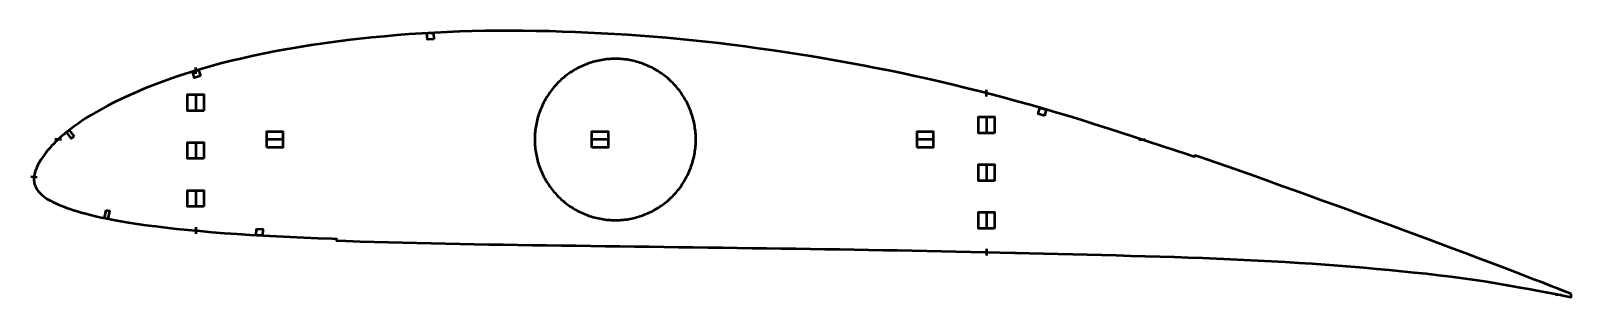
# Model space of a CAD drawing. Header units: metres. Extents: x -3 to 951, y 2 to 167.
import ezdxf

# ---------------------------------------------------------------- set-up
doc = ezdxf.new("R2010")
doc.units = ezdxf.units.M
doc.layers.add('Layer', color=1, linetype='Continuous', lineweight=50)

msp = doc.modelspace()

# ---------------------------------------------------------------- linework, layer by layer
at = {"layer": 'Layer'}
for p, q in [((98.82, 140.65), (98.82, 144.65)), ((358.82, 149.95), (358.82, 150.45)), ((98.82, 128.35), (98.82, 117.35)), ((588.82, 126.69), (588.82, 130.69)), ((588.82, 114.49), (588.82, 103.49)), ((15.59, 100), (11.59, 100)), ((98.82, 98.63), (98.82, 87.63)), ((153.4, 100), (142.4, 100)), ((308.91, 100), (308.41, 100)), ((354.88, 100), (343.88, 100)), ((408.72, 100), (409.22, 100)), ((556.36, 100), (545.36, 100)), ((683.17, 100), (687.17, 100)), ((0.64, 76.48), (-3.35, 76.79)), ((588.82, 84.95), (588.82, 73.95)), ((98.82, 68.92), (98.82, 57.92)), ((358.82, 50.05), (358.82, 49.55)), ((588.82, 55.4), (588.82, 44.4)), ((98.82, 45.61), (98.82, 41.61)), ((588.82, 32.21), (588.82, 28.21)), ((605.44, 29.95), (609.43, 29.64)), ((876.79, 32.79), (876.6, 32.33)), ((872.2, 16.12), (872.12, 15.63)), ((911.78, 10.28), (911.7, 9.79)), ((914.22, 18.66), (914.03, 18.2)), ((932.92, 11.51), (932.71, 11.06)), ((931.46, 6.73), (931.38, 6.24)), ((941.29, 4.1), (945.28, 3.8))]:
    msp.add_line(p, q, dxfattribs=at)
for points in [[(951.11, 4.36), (948.27, 5.52), (943.69, 7.29), (938.73, 9.25), (933.32, 11.36), (927.41, 13.61), (921.06, 16.04), (914.34, 18.61), (907.3, 21.3), (900.06, 24.06), (892.76, 26.81), (885.38, 29.54), (877.91, 32.36), (870.36, 35.23), (862.67, 38.09), (854.86, 40.98), (846.91, 43.88), (838.81, 46.85), (830.59, 49.87), (822.26, 52.91), (813.88, 55.97), (805.48, 59.03), (797.07, 62.1), (788.66, 65.15), (780.25, 68.18), (771.85, 71.2), (763.47, 74.21), (755.11, 77.19), (746.79, 80.13), (738.49, 83.04), (730.2, 85.93), (721.92, 88.79), (717.82, 90.19), (717.48, 89.19), (713.33, 90.61), (705.1, 93.4), (696.87, 96.15), (688.66, 98.86), (680.44, 101.54), (672.23, 104.2), (664.03, 106.82), (655.89, 109.39), (647.81, 111.91), (639.78, 114.37), (631.79, 116.77), (623.82, 119.1), (615.86, 121.37), (607.91, 123.59), (599.97, 125.75), (592.05, 127.85), (584.13, 129.89), (576.2, 131.88), (568.25, 133.8), (560.29, 135.68), (552.32, 137.5), (544.33, 139.26), (536.32, 140.98), (528.31, 142.64), (520.28, 144.25), (512.23, 145.8), (504.15, 147.3), (496.05, 148.76), (487.93, 150.17), (479.81, 151.53), (471.68, 152.83), (463.56, 154.09), (455.43, 155.29), (447.32, 156.44), (439.21, 157.53), (431.11, 158.57), (423, 159.55), (414.91, 160.47), (406.81, 161.33), (398.72, 162.14), (390.63, 162.88), (382.54, 163.57), (374.45, 164.2), (366.36, 164.77), (358.26, 165.28), (350.16, 165.74), (342.07, 166.14), (333.99, 166.48), (325.92, 166.76), (317.86, 166.98), (309.81, 167.14), (301.79, 167.25), (293.8, 167.29), (285.86, 167.28), (277.97, 167.19), (270.13, 167.04), (262.31, 166.8), (254.5, 166.49), (246.7, 166.1), (238.91, 165.65), (231.15, 165.13), (223.41, 164.54), (215.71, 163.87), (208.04, 163.14), (200.41, 162.34), (192.84, 161.46), (185.31, 160.51), (177.84, 159.48), (170.43, 158.39), (163.09, 157.21), (155.8, 155.94), (148.56, 154.61), (141.41, 153.22), (134.4, 151.77), (127.52, 150.26), (120.78, 148.67), (114.18, 147.01), (107.72, 145.26), (101.38, 143.44), (95.18, 141.54), (89.14, 139.59), (83.26, 137.58), (77.57, 135.51), (72.06, 133.41), (66.78, 131.29), (61.73, 129.17), (56.95, 127.06), (52.43, 124.97), (48.2, 122.9), (44.23, 120.86), (40.51, 118.85), (37.05, 116.89), (33.83, 114.98), (30.85, 113.13), (28.08, 111.33), (25.52, 109.59), (23.16, 107.9), (20.98, 106.25), (18.95, 104.65), (17.07, 103.09), (15.33, 101.58), (13.72, 100.12), (12.22, 98.71), (10.83, 97.33), (9.55, 95.99), (8.36, 94.68), (7.26, 93.41), (6.24, 92.17), (5.3, 90.96), (4.43, 89.78), (3.62, 88.61), (2.87, 87.48), (2.19, 86.41), (1.59, 85.35), (1.04, 84.28), (0.53, 83.22), (0.08, 82.23), (-0.29, 81.27), (-0.61, 80.3), (-0.87, 79.33), (-1.08, 78.4), (-1.25, 77.49), (-1.36, 76.58), (-1.41, 75.73), (-1.42, 74.88), (-1.35, 74.02), (-1.2, 73.15), (-0.98, 72.28), (-0.68, 71.4), (-0.3, 70.54), (0.15, 69.68), (0.69, 68.84), (1.31, 68.01), (2.01, 67.19), (2.79, 66.39), (3.65, 65.6), (4.58, 64.83), (5.59, 64.08), (6.68, 63.35), (7.86, 62.63), (9.13, 61.93), (10.5, 61.23), (11.96, 60.54), (13.51, 59.84), (15.18, 59.14), (16.95, 58.43), (18.84, 57.72), (20.85, 57), (23.02, 56.28), (25.36, 55.56), (27.89, 54.83), (30.61, 54.09), (33.55, 53.32), (36.73, 52.55), (40.17, 51.76), (43.9, 50.98), (47.95, 50.2), (52.36, 49.42), (57.16, 48.64), (62.35, 47.84), (67.92, 47.05), (73.88, 46.27), (80.23, 45.51), (86.94, 44.78), (94, 44.07), (101.34, 43.37), (108.89, 42.7), (116.59, 42.06), (124.42, 41.49), (132.4, 40.98), (140.55, 40.52), (148.85, 40.09), (157.27, 39.68), (165.8, 39.31), (174.43, 38.96), (183.16, 38.63), (186.08, 38.52), (186.04, 37.47), (191.88, 37.25), (200.65, 36.93), (209.42, 36.65), (218.2, 36.39), (227.04, 36.16), (235.91, 35.94), (244.8, 35.73), (253.68, 35.53), (262.55, 35.35), (271.43, 35.2), (280.36, 35.06), (289.34, 34.94), (298.33, 34.8), (307.34, 34.66), (316.36, 34.53), (325.4, 34.41), (334.47, 34.29), (343.54, 34.17), (352.62, 34.04), (361.69, 33.91), (370.77, 33.77), (379.84, 33.64), (388.9, 33.52), (397.98, 33.4), (407.05, 33.28), (416.13, 33.16), (425.2, 33.03), (434.28, 32.9), (443.35, 32.77), (452.42, 32.66), (461.49, 32.54), (470.55, 32.43), (479.6, 32.3), (488.65, 32.17), (497.69, 32.03), (506.73, 31.88), (515.76, 31.73), (524.77, 31.57), (533.78, 31.4), (542.79, 31.21), (551.82, 31.01), (560.87, 30.81), (569.92, 30.61), (578.98, 30.42), (588.04, 30.23), (597.09, 30.03), (606.14, 29.82), (615.18, 29.61), (624.23, 29.4), (633.26, 29.19), (642.28, 28.98), (651.28, 28.76), (660.26, 28.53), (669.24, 28.28), (678.23, 28.03), (687.2, 27.77), (696.14, 27.51), (705.01, 27.24), (713.81, 26.95), (722.58, 26.63), (731.31, 26.3), (739.96, 25.96), (748.51, 25.57), (757.02, 25.14), (765.51, 24.67), (773.96, 24.18), (782.34, 23.7), (790.56, 23.22), (798.62, 22.65), (806.64, 22), (814.67, 21.34), (822.62, 20.7), (830.46, 20.01), (838.25, 19.24), (846.03, 18.46), (853.73, 17.73), (861.32, 16.95), (868.86, 16.05), (876.46, 15.07), (884.01, 14.1), (891.37, 13.12), (898.57, 12), (905.72, 10.82), (912.75, 9.61), (919.53, 8.43), (925.99, 7.26), (932.1, 6.1), (937.83, 5.02), (943.16, 3.98), (948.06, 3), (951.09, 2.36)], [(408.72, 100), (408.71, 101.05), (408.68, 102.1), (408.62, 103.15), (408.55, 104.19), (408.45, 105.24), (408.33, 106.28), (408.18, 107.32), (408.02, 108.36), (407.83, 109.39), (407.63, 110.42), (407.4, 111.44), (407.15, 112.46), (406.87, 113.48), (406.58, 114.49), (406.26, 115.49), (405.93, 116.48), (405.57, 117.47), (405.2, 118.45), (404.8, 119.42), (404.38, 120.38), (403.94, 121.34), (403.48, 122.28), (403.01, 123.22), (402.51, 124.14), (401.99, 125.05), (401.46, 125.96), (400.9, 126.85), (400.33, 127.73), (399.74, 128.59), (399.13, 129.45), (398.5, 130.29), (397.86, 131.12), (397.2, 131.93), (396.52, 132.73), (395.82, 133.52), (395.11, 134.29), (394.38, 135.04), (393.64, 135.78), (392.88, 136.51), (392.11, 137.22), (391.32, 137.91), (390.51, 138.58), (389.7, 139.24), (388.87, 139.88), (388.02, 140.51), (387.17, 141.11), (386.3, 141.7), (385.42, 142.27), (384.52, 142.82), (383.62, 143.35), (382.7, 143.86), (381.78, 144.35), (380.84, 144.83), (379.89, 145.28), (378.94, 145.71), (377.98, 146.13), (377, 146.52), (376.02, 146.89), (375.03, 147.24), (374.04, 147.57), (373.04, 147.88), (372.03, 148.17), (371.01, 148.44), (369.99, 148.69), (368.97, 148.91), (367.94, 149.11), (366.91, 149.29), (365.87, 149.45), (364.83, 149.59), (363.79, 149.71), (362.74, 149.8), (361.7, 149.87), (360.65, 149.92), (359.6, 149.95), (358.55, 149.95), (357.5, 149.94), (356.46, 149.9), (355.41, 149.84), (354.36, 149.76), (353.32, 149.65), (352.28, 149.52), (351.24, 149.38), (350.21, 149.21), (349.18, 149.01), (348.15, 148.8), (347.13, 148.57), (346.11, 148.31), (345.1, 148.03), (344.09, 147.73), (343.09, 147.41), (342.1, 147.07), (341.12, 146.71), (340.14, 146.33), (339.17, 145.92), (338.21, 145.5), (337.26, 145.06), (336.32, 144.59), (335.39, 144.11), (334.47, 143.61), (333.56, 143.09), (332.66, 142.55), (331.77, 141.99), (330.9, 141.41), (330.03, 140.81), (329.18, 140.2), (328.35, 139.57), (327.52, 138.92), (326.71, 138.25), (325.92, 137.57), (325.14, 136.87), (324.37, 136.15), (323.62, 135.42), (322.88, 134.67), (322.16, 133.9), (321.46, 133.13), (320.77, 132.33), (320.1, 131.53), (319.45, 130.7), (318.81, 129.87), (318.19, 129.02), (317.59, 128.16), (317.01, 127.29), (316.45, 126.4), (315.9, 125.51), (315.38, 124.6), (314.87, 123.68), (314.38, 122.75), (313.92, 121.81), (313.47, 120.86), (313.04, 119.9), (312.63, 118.93), (312.24, 117.96), (311.88, 116.98), (311.53, 115.99), (311.21, 114.99), (310.9, 113.98), (310.62, 112.97), (310.36, 111.96), (310.12, 110.93), (309.9, 109.91), (309.7, 108.88), (309.53, 107.84), (309.37, 106.8), (309.24, 105.76), (309.13, 104.72), (309.04, 103.67), (308.98, 102.62), (308.93, 101.57), (308.91, 100.52), (308.91, 99.48), (308.93, 98.43), (308.98, 97.38), (309.04, 96.33), (309.13, 95.28), (309.24, 94.24), (309.37, 93.2), (309.53, 92.16), (309.7, 91.12), (309.9, 90.09), (310.12, 89.07), (310.36, 88.04), (310.62, 87.03), (310.9, 86.02), (311.21, 85.01), (311.53, 84.01), (311.88, 83.02), (312.24, 82.04), (312.63, 81.07), (313.04, 80.1), (313.47, 79.14), (313.92, 78.19), (314.38, 77.25), (314.87, 76.32), (315.38, 75.4), (315.9, 74.49), (316.45, 73.6), (317.01, 72.71), (317.59, 71.84), (318.19, 70.98), (318.81, 70.13), (319.45, 69.3), (320.1, 68.47), (320.77, 67.67), (321.46, 66.87), (322.16, 66.1), (322.88, 65.33), (323.62, 64.58), (324.37, 63.85), (325.14, 63.13), (325.92, 62.43), (326.71, 61.75), (327.52, 61.08), (328.35, 60.43), (329.18, 59.8), (330.03, 59.19), (330.9, 58.59), (331.77, 58.01), (332.66, 57.45), (333.56, 56.91), (334.47, 56.39), (335.39, 55.89), (336.32, 55.41), (337.26, 54.94), (338.21, 54.5), (339.17, 54.08), (340.14, 53.67), (341.12, 53.29), (342.1, 52.93), (343.09, 52.59), (344.09, 52.27), (345.1, 51.97), (346.11, 51.69), (347.13, 51.43), (348.15, 51.2), (349.18, 50.99), (350.21, 50.79), (351.24, 50.62), (352.28, 50.48), (353.32, 50.35), (354.36, 50.24), (355.41, 50.16), (356.46, 50.1), (357.5, 50.06), (358.55, 50.05), (359.6, 50.05), (360.65, 50.08), (361.7, 50.13), (362.74, 50.2), (363.79, 50.29), (364.83, 50.41), (365.87, 50.55), (366.91, 50.71), (367.94, 50.89), (368.97, 51.09), (369.99, 51.31), (371.01, 51.56), (372.03, 51.83), (373.04, 52.12), (374.04, 52.43), (375.03, 52.76), (376.02, 53.11), (377, 53.48), (377.98, 53.87), (378.94, 54.29), (379.89, 54.72), (380.84, 55.17), (381.78, 55.65), (382.7, 56.14), (383.62, 56.65), (384.52, 57.18), (385.42, 57.73), (386.3, 58.3), (387.17, 58.89), (388.02, 59.49), (388.87, 60.12), (389.7, 60.76), (390.51, 61.42), (391.32, 62.09), (392.11, 62.78), (392.88, 63.49), (393.64, 64.22), (394.38, 64.96), (395.11, 65.71), (395.82, 66.48), (396.52, 67.27), (397.2, 68.07), (397.86, 68.88), (398.5, 69.71), (399.13, 70.55), (399.74, 71.41), (400.33, 72.27), (400.9, 73.15), (401.46, 74.04), (401.99, 74.95), (402.51, 75.86), (403.01, 76.78), (403.48, 77.72), (403.94, 78.66), (404.38, 79.62), (404.8, 80.58), (405.2, 81.55), (405.57, 82.53), (405.93, 83.52), (406.26, 84.51), (406.58, 85.51), (406.87, 86.52), (407.15, 87.54), (407.4, 88.56), (407.63, 89.58), (407.83, 90.61), (408.02, 91.64), (408.18, 92.68), (408.33, 93.72), (408.45, 94.76), (408.55, 95.81), (408.62, 96.85), (408.68, 97.9), (408.71, 98.95), (408.72, 100)]]:
    msp.add_lwpolyline(points, close=True, dxfattribs=at)
for points in [[(246.36, 162.08), (242.37, 161.85), (242.14, 165.84), (246.13, 166.07), (246.36, 162.08)], [(101.82, 139.39), (97.99, 138.22), (96.82, 142.05), (100.65, 143.21), (101.82, 139.39)], [(103.82, 117.85), (93.82, 117.85), (93.82, 127.85), (103.82, 127.85), (103.82, 117.85)], [(624.68, 114.68), (620.84, 115.8), (621.96, 119.64), (625.8, 118.52), (624.68, 114.68)], [(23.44, 101.82), (21.87, 100.58), (18.76, 104.5), (20.33, 105.74), (23.44, 101.82)], [(142.9, 95), (142.9, 105), (152.9, 105), (152.9, 95), (142.9, 95)], [(344.38, 95), (344.38, 105), (354.38, 105), (354.38, 95), (344.38, 95)], [(545.86, 95), (545.86, 105), (555.86, 105), (555.86, 95), (545.86, 95)], [(593.82, 103.99), (583.82, 103.99), (583.82, 113.99), (593.82, 113.99), (593.82, 103.99)], [(103.82, 88.13), (93.82, 88.13), (93.82, 98.13), (103.82, 98.13), (103.82, 88.13)], [(593.82, 74.45), (583.82, 74.45), (583.82, 84.45), (593.82, 84.45), (593.82, 74.45)], [(103.82, 58.42), (93.82, 58.42), (93.82, 68.42), (103.82, 68.42), (103.82, 58.42)], [(43.41, 56.19), (45.36, 55.78), (44.33, 50.88), (42.38, 51.3), (43.41, 56.19)], [(593.82, 44.9), (583.82, 44.9), (583.82, 54.9), (593.82, 54.9), (593.82, 44.9)], [(136.52, 44.75), (140.52, 44.53), (140.29, 40.53), (136.3, 40.76), (136.52, 44.75)]]:
    msp.add_lwpolyline(points, dxfattribs=at)

doc.saveas('drawing.dxf')
